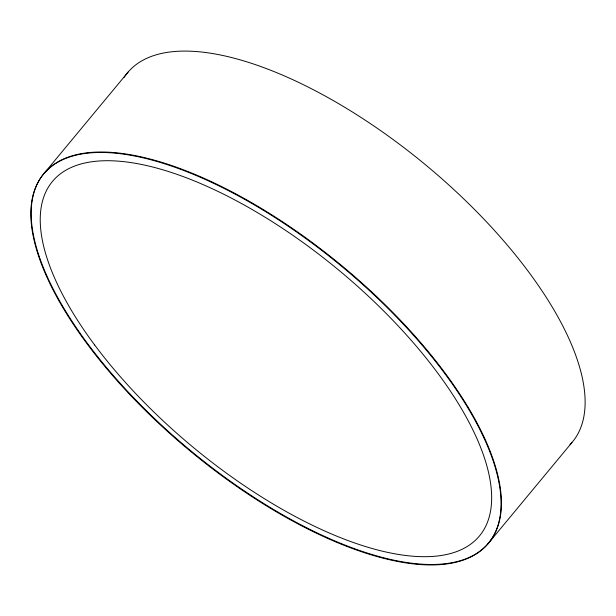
<?xml version="1.0" encoding="UTF-8"?>
<svg xmlns="http://www.w3.org/2000/svg" width="616" height="616" viewBox="0 0 616 616"><rect width="100%" height="100%" fill="white"/><g stroke="black" fill="none" stroke-linecap="round" stroke-linejoin="round"><path stroke-width="0.92" d="M44.083 173.435L128.097 72.118M487.903 543.882A289.058 119.435 39.7 0 0 222.553 187.664A289.058 119.435 39.7 0 0 87.526 344.421A289.058 119.435 39.7 0 0 487.903 543.882L571.918 442.565M124.155 77.362A289.058 119.435 39.7 0 1 424.509 163.971A289.058 119.435 39.7 0 1 570.008 444.66M78.517 330.946A289.058 119.435 39.7 0 0 482.867 548.81A289.058 119.435 39.7 0 0 237.691 194.887A289.058 119.435 39.7 0 0 78.517 330.946M94.664 344.991A277.5 114.653 39.7 0 0 479.025 536.467A277.5 114.653 39.7 0 0 224.286 194.51A277.5 114.653 39.7 0 0 94.664 344.991"/></g></svg>
